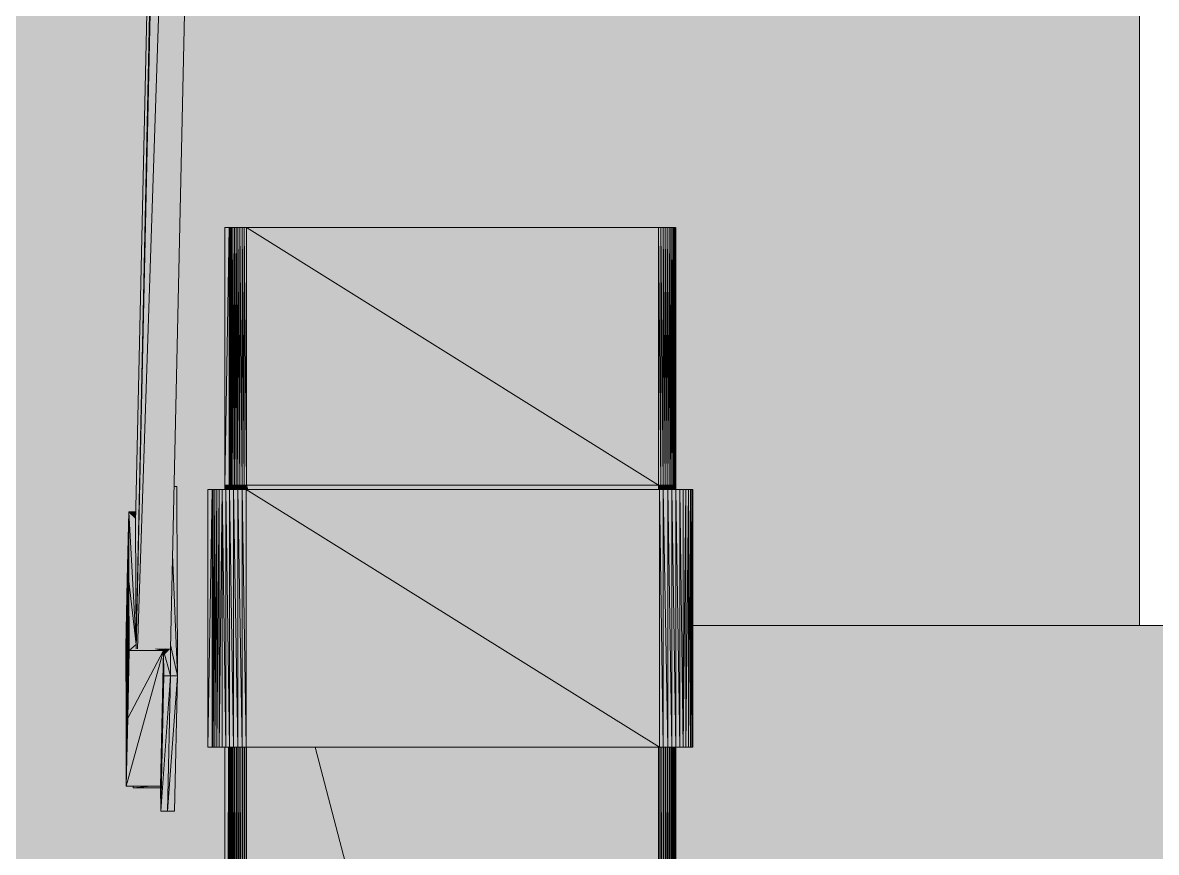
# Model space of a CAD drawing. Header units: millimetres. Extents: x 365175 to 2667127, y -330297 to -162108.
# Drawn here: x 2234683 to 2235475, y -326355 to -325776 of the extents above; entities that cross this region are included whole.
import ezdxf

# ---------------------------------------------------------------- set-up
doc = ezdxf.new("R2010")
doc.units = ezdxf.units.MM
doc.header["$MEASUREMENT"] = 0
doc.layers.add('Structure - Murs extérieurs', color=7, linetype='Continuous')

# ---------------------------------------------------------------- blocks, each defined once
blk = doc.blocks.new('Élément de coupe_1359_3', base_point=(1963539.32, -327096.82))
at = {"linetype": 'Continuous', "lineweight": 0, "true_color": 0x000000}
h = blk.add_hatch(color=18, dxfattribs=at)
h.paths.add_polyline_path([(2231963.8, -327096.82), (2234824.65, -327096.82), (2234824.65, -326637.82), (2234809.83, -326637.82), (2234805.76, -326637.56), (2234801.45, -326636.7), (2234797.28, -326635.29), (2234793.34, -326633.34), (2234789.69, -326630.9), (2234786.38, -326628), (2234783.47, -326624.69), (2234781.04, -326621.03), (2234779.09, -326617.09), (2234777.68, -326612.93), (2234776.81, -326608.61), (2234776.55, -326604.54), (2234776.55, -326576.82), (2234774.01, -326576.82), (2234774.01, -326480.82), (2234798.58, -326480.82), (2234798.58, -326576.82), (2234795.75, -326576.82), (2234795.75, -326603.91), (2234795.89, -326606.1), (2234796.27, -326607.95), (2234796.87, -326609.73), (2234797.69, -326611.41), (2234798.74, -326612.98), (2234799.99, -326614.39), (2234801.4, -326615.63), (2234802.96, -326616.68), (2234804.64, -326617.51), (2234806.43, -326618.11), (2234808.28, -326618.48), (2234810.46, -326618.63), (2234824.65, -326618.63), (2234824.65, -326281.82), (2234812.64, -326281.82), (2234812.64, -326101.82), (2234824.65, -326101.82), (2234824.65, -325918.82), (2235139.59, -325918.82), (2235139.59, -326101.82), (2235151.59, -326101.82), (2235151.59, -326196.82), (2235463.65, -326196.82), (2235463.65, -323596.82), (2231963.8, -323596.82)])
h.paths.add_polyline_path([(2234755.67, -326308.87), (2234755.28, -326211.81), (2234757.37, -326117.26), (2234762.37, -326117.26), (2234781.85, -325235.83), (2234805.85, -325235.73), (2234805.85, -325340.18), (2234789.06, -326099.61), (2234790.9, -326099.61), (2234791.43, -326231.97), (2234789.34, -326326.51), (2234779.75, -326326.51), (2234779.68, -326310.1), (2234760.4, -326310.1), (2234760.4, -326308.87)], flags=0)
at = {"color": 7, "linetype": 'Continuous', "lineweight": 5}
blk.add_line((2235463.65, -326196.82), (2235463.65, -324496.82), dxfattribs=at)
blk = doc.blocks.new('Élément de coupe_1363_3', base_point=(1963539.32, -327096.82))
at = {"layer": 'Structure - Murs extérieurs', "linetype": 'Continuous', "lineweight": 0, "true_color": 0x000000}
for points in [[(2235139.59, -327096.82), (2235487.3, -327096.82), (2235487.3, -326196.82), (2235151.59, -326196.82), (2235151.59, -326281.82), (2235139.59, -326281.82)], [(2235139.59, -326281.82), (2235139.59, -326301.85), (2235150.92, -326281.82)]]:
    blk.add_hatch(color=18, dxfattribs=at).paths.add_polyline_path(points)
at = {"layer": 'Structure - Murs extérieurs', "color": 7, "linetype": 'Continuous', "lineweight": 5}
for p, q in [((2235487.3, -326196.82), (2235151.59, -326196.82)), ((2235487.3, -327096.82), (2235487.3, -326196.82)), ((2235139.59, -327096.82), (2235487.3, -327096.82))]:
    blk.add_line(p, q, dxfattribs=at)
blk = doc.blocks.new('Élément de coupe_1366_3', base_point=(1963539.32, -327096.82))
at = {"linetype": 'Continuous', "lineweight": 0, "true_color": 0x000000}
for points in [[(2234824.65, -325918.82), (2234824.65, -326098.82), (2234827.6, -325918.82)], [(2234824.65, -325918.82), (2234824.65, -326098.82), (2234827.6, -325918.82)], [(2234824.65, -326098.82), (2234827.6, -326098.82), (2234827.6, -325918.82)], [(2234824.65, -326098.82), (2234827.6, -326098.82), (2234827.6, -325918.82)], [(2234827.72, -325918.82), (2234827.6, -325918.82), (2234827.6, -326098.82)], [(2234827.72, -325918.82), (2234827.6, -325918.82), (2234827.6, -326098.82)], [(2234827.6, -326098.82), (2234827.72, -326098.82), (2234827.72, -325918.82)], [(2234827.6, -326098.82), (2234827.72, -326098.82), (2234827.72, -325918.82)], [(2234827.72, -326098.82), (2234828.04, -325918.82), (2234827.72, -325918.82)], [(2234827.72, -326098.82), (2234828.04, -325918.82), (2234827.72, -325918.82)], [(2234827.72, -326098.82), (2234828.04, -326098.82), (2234828.04, -325918.82)], [(2234827.72, -326098.82), (2234828.04, -326098.82), (2234828.04, -325918.82)], [(2234828.56, -325918.82), (2234828.04, -325918.82), (2234828.04, -326098.82)], [(2234828.56, -325918.82), (2234828.04, -325918.82), (2234828.04, -326098.82)], [(2234828.04, -326098.82), (2234828.56, -326098.82), (2234828.56, -325918.82)], [(2234828.04, -326098.82), (2234828.56, -326098.82), (2234828.56, -325918.82)], [(2234828.56, -326098.82), (2234829.27, -326098.82), (2234829.27, -325918.82)], [(2234828.56, -326098.82), (2234829.27, -326098.82), (2234829.27, -325918.82)], [(2234828.56, -325918.82), (2234828.56, -326098.82), (2234829.27, -325918.82)], [(2234828.56, -325918.82), (2234828.56, -326098.82), (2234829.27, -325918.82)], [(2234829.27, -325918.82), (2234829.27, -326098.82), (2234830.15, -325918.82)], [(2234829.27, -325918.82), (2234829.27, -326098.82), (2234830.15, -325918.82)], [(2234829.27, -326098.82), (2234830.15, -326098.82), (2234830.15, -325918.82)], [(2234829.27, -326098.82), (2234830.15, -326098.82), (2234830.15, -325918.82)], [(2234831.2, -325918.82), (2234830.15, -325918.82), (2234830.15, -326098.82)], [(2234830.15, -326098.82), (2234831.2, -326098.82), (2234831.2, -325918.82)], [(2234832.38, -325918.82), (2234831.2, -325918.82), (2234832.38, -326098.82)], [(2234831.2, -326098.82), (2234832.38, -326098.82), (2234831.2, -325918.82)], [(2234833.7, -326098.82), (2234833.7, -325918.82), (2234832.38, -325918.82)], [(2234832.38, -326098.82), (2234833.7, -326098.82), (2234832.38, -325918.82)], [(2234835.11, -326098.82), (2234835.11, -325918.82), (2234833.7, -325918.82)], [(2234833.7, -326098.82), (2234835.11, -326098.82), (2234833.7, -325918.82)], [(2234836.6, -326098.82), (2234836.6, -325918.82), (2234835.11, -325918.82)], [(2234835.11, -326098.82), (2234836.6, -326098.82), (2234835.11, -325918.82)], [(2234838.15, -325918.82), (2234836.6, -325918.82), (2234838.15, -326098.82)], [(2234836.6, -325918.82), (2234836.6, -326098.82), (2234838.15, -326098.82)], [(2234838.15, -325918.82), (2234839.71, -326098.82), (2234839.71, -325918.82)], [(2234838.15, -326098.82), (2234839.71, -326098.82), (2234838.15, -325918.82)], [(2235127.7, -326098.82), (2235127.7, -325918.82), (2234839.71, -325918.82)], [(2234839.71, -326098.82), (2235127.7, -326098.82), (2234839.71, -325918.82)], [(2235129.27, -326098.82), (2235129.27, -325918.82), (2235127.7, -325918.82)], [(2235127.7, -326098.82), (2235129.27, -326098.82), (2235127.7, -325918.82)], [(2235129.27, -326098.82), (2235130.81, -326098.82), (2235129.27, -325918.82)], [(2235130.81, -326098.82), (2235130.81, -325918.82), (2235129.27, -325918.82)], [(2235132.29, -326098.82), (2235132.29, -325918.82), (2235130.81, -325918.82)], [(2235130.81, -325918.82), (2235130.81, -326098.82), (2235132.29, -326098.82)], [(2235132.29, -326098.82), (2235133.69, -326098.82), (2235132.29, -325918.82)], [(2235133.69, -326098.82), (2235133.69, -325918.82), (2235132.29, -325918.82)], [(2235133.69, -326098.82), (2235134.99, -326098.82), (2235133.69, -325918.82)], [(2235134.99, -326098.82), (2235134.99, -325918.82), (2235133.69, -325918.82)], [(2235134.99, -325918.82), (2235136.15, -326098.82), (2235136.15, -325918.82)], [(2235134.99, -326098.82), (2235136.15, -326098.82), (2235134.99, -325918.82)], [(2235137.17, -325918.82), (2235136.15, -325918.82), (2235136.15, -326098.82)], [(2235136.15, -326098.82), (2235137.17, -326098.82), (2235137.17, -325918.82)], [(2235138.04, -325918.82), (2235137.17, -325918.82), (2235137.17, -326098.82)], [(2235137.17, -326098.82), (2235138.04, -326098.82), (2235138.04, -325918.82)], [(2235138.04, -326098.82), (2235138.72, -326098.82), (2235138.72, -325918.82)], [(2235138.04, -325918.82), (2235138.04, -326098.82), (2235138.72, -325918.82)], [(2235138.72, -326098.82), (2235139.21, -326098.82), (2235139.21, -325918.82)], [(2235139.21, -325918.82), (2235138.72, -325918.82), (2235138.72, -326098.82)], [(2235139.51, -325918.82), (2235139.21, -325918.82), (2235139.21, -326098.82)], [(2235139.21, -326098.82), (2235139.51, -326098.82), (2235139.51, -325918.82)], [(2235139.59, -325918.82), (2235139.51, -325918.82), (2235139.51, -326098.82)], [(2235139.51, -326098.82), (2235139.59, -326098.82), (2235139.59, -325918.82)], [(2234827.6, -326098.82), (2234824.65, -326098.82), (2234824.65, -326101.82), (2234827.59, -326101.82)], [(2234827.6, -326098.82), (2234824.65, -326098.82), (2234824.65, -326101.82), (2234827.59, -326101.82)], [(2234827.6, -326098.82), (2234827.6, -326101.82), (2234827.72, -326101.82), (2234827.72, -326098.82)], [(2234827.6, -326098.82), (2234827.6, -326101.82), (2234827.72, -326101.82), (2234827.72, -326098.82)], [(2234827.72, -326101.82), (2234827.79, -326101.82), (2234828.04, -326101.82), (2234828.04, -326098.82), (2234827.72, -326098.82)], [(2234827.72, -326101.82), (2234827.79, -326101.82), (2234828.04, -326101.82), (2234828.04, -326098.82), (2234827.72, -326098.82)], [(2234828.04, -326098.82), (2234828.04, -326101.82), (2234828.56, -326101.82), (2234828.56, -326098.82)], [(2234828.04, -326098.82), (2234828.04, -326101.82), (2234828.56, -326101.82), (2234828.56, -326098.82)], [(2234829.27, -326098.82), (2234828.56, -326098.82), (2234828.56, -326101.82), (2234829.26, -326101.82)], [(2234829.27, -326098.82), (2234828.56, -326098.82), (2234828.56, -326101.82), (2234829.26, -326101.82)], [(2234829.27, -326098.82), (2234829.27, -326101.82), (2234830.15, -326101.82), (2234830.15, -326098.82)], [(2234829.27, -326098.82), (2234829.27, -326101.82), (2234830.15, -326101.82), (2234830.15, -326098.82)], [(2234830.15, -326098.82), (2234830.15, -326101.82), (2234830.62, -326101.82), (2234831.19, -326101.82), (2234831.2, -326098.82)], [(2234831.2, -326098.82), (2234831.2, -326101.82), (2234832.38, -326101.82), (2234832.38, -326098.82)], [(2234832.38, -326098.82), (2234832.39, -326101.82), (2234833.6, -326101.82), (2234833.7, -326101.82), (2234833.7, -326098.82)], [(2234833.7, -326098.82), (2234833.7, -326101.82), (2234835.11, -326101.82), (2234835.11, -326098.82)], [(2234835.11, -326098.82), (2234835.11, -326101.82), (2234836.6, -326101.82), (2234836.6, -326098.82)], [(2234836.6, -326098.82), (2234836.61, -326101.82), (2234836.69, -326101.82), (2234838.15, -326101.82), (2234838.15, -326098.82)], [(2234838.15, -326098.82), (2234838.16, -326101.82), (2234839.43, -326101.82), (2234839.71, -326101.82), (2234839.71, -326098.82)], [(2235127.7, -326098.82), (2234839.71, -326098.82), (2234840.5, -326101.82), (2235127.7, -326101.82)], [(2234839.71, -326098.82), (2234839.71, -326101.82), (2234840.5, -326101.82)], [(2235127.7, -326098.82), (2235127.71, -326101.82), (2235128.21, -326101.82), (2235129.27, -326101.82), (2235129.27, -326098.82)], [(2235129.27, -326098.82), (2235129.28, -326101.82), (2235130.81, -326101.82), (2235130.81, -326098.82)], [(2235130.81, -326098.82), (2235130.81, -326101.82), (2235130.95, -326101.82), (2235132.29, -326101.82), (2235132.29, -326098.82)], [(2235133.69, -326098.82), (2235132.29, -326098.82), (2235132.29, -326101.82), (2235133.69, -326101.82)], [(2235133.69, -326098.82), (2235133.69, -326101.82), (2235134.02, -326101.82), (2235134.99, -326101.82), (2235134.99, -326098.82)], [(2235134.99, -326098.82), (2235134.99, -326101.82), (2235136.15, -326101.82), (2235136.15, -326098.82)], [(2235136.15, -326098.82), (2235136.15, -326101.82), (2235136.99, -326101.82), (2235137.17, -326101.82), (2235137.17, -326098.82)], [(2235138.04, -326098.82), (2235137.17, -326098.82), (2235137.17, -326101.82), (2235138.03, -326101.82)], [(2235138.72, -326098.82), (2235138.04, -326098.82), (2235138.04, -326101.82), (2235138.72, -326101.82)], [(2235139.21, -326098.82), (2235138.72, -326098.82), (2235138.72, -326101.82), (2235139.21, -326101.82)], [(2235139.51, -326098.82), (2235139.21, -326098.82), (2235139.21, -326101.82), (2235139.51, -326101.82)], [(2235139.51, -326098.82), (2235139.51, -326101.82), (2235139.59, -326101.82), (2235139.59, -326098.82)], [(2234824.65, -326618.63), (2234826.2, -326618.63), (2234827.11, -326281.82), (2234824.65, -326281.82)], [(2234824.65, -326618.63), (2234826.2, -326618.63), (2234827.11, -326281.82), (2234824.65, -326281.82)], [(2234824.65, -327196.22), (2234827.6, -327196.22), (2234827.6, -326281.82), (2234827.11, -326281.82), (2234826.2, -326618.63), (2234826.95, -326618.63), (2234826.97, -326618.98), (2234826.99, -326619.97), (2234827.01, -326621.52), (2234827.03, -326623.53), (2234827.04, -326625.86), (2234827.04, -326628.35), (2234827.03, -326630.83), (2234827.03, -326633.13), (2234827.01, -326635.1), (2234826.99, -326636.6), (2234826.97, -326637.53), (2234826.95, -326637.82), (2234826.15, -326637.82)], [(2234824.65, -327196.22), (2234827.6, -327196.22), (2234827.6, -326281.82), (2234827.11, -326281.82), (2234826.2, -326618.63), (2234826.95, -326618.63), (2234826.97, -326618.98), (2234826.99, -326619.97), (2234827.01, -326621.52), (2234827.03, -326623.53), (2234827.04, -326625.86), (2234827.04, -326628.35), (2234827.03, -326630.83), (2234827.03, -326633.13), (2234827.01, -326635.1), (2234826.99, -326636.6), (2234826.97, -326637.53), (2234826.95, -326637.82), (2234826.15, -326637.82)], [(2234827.6, -327196.82), (2234827.7, -326281.82), (2234827.6, -326281.82)], [(2234827.6, -327196.82), (2234827.7, -326281.82), (2234827.6, -326281.82)], [(2234827.7, -326281.82), (2234827.6, -327196.22), (2234827.72, -327196.22), (2234827.72, -326281.82)], [(2234827.7, -326281.82), (2234827.6, -327196.22), (2234827.72, -327196.22), (2234827.72, -326281.82)], [(2234827.72, -327196.82), (2234827.99, -326281.82), (2234827.79, -326281.82), (2234827.72, -326281.82)], [(2234827.72, -327196.82), (2234827.99, -326281.82), (2234827.79, -326281.82), (2234827.72, -326281.82)], [(2234827.72, -327196.22), (2234828.04, -327196.22), (2234828.04, -326281.82), (2234827.99, -326281.82)], [(2234827.72, -327196.22), (2234828.04, -327196.22), (2234828.04, -326281.82), (2234827.99, -326281.82)], [(2234828.47, -326281.82), (2234828.04, -326281.82), (2234828.04, -327196.82)], [(2234828.47, -326281.82), (2234828.04, -326281.82), (2234828.04, -327196.82)], [(2234828.47, -326281.82), (2234828.04, -327196.22), (2234828.56, -327196.22), (2234828.56, -326281.82)], [(2234828.47, -326281.82), (2234828.04, -327196.22), (2234828.56, -327196.22), (2234828.56, -326281.82)], [(2234829.15, -326281.82), (2234828.56, -327196.22), (2234829.27, -327196.22), (2234829.27, -326281.82)], [(2234829.15, -326281.82), (2234828.56, -327196.22), (2234829.27, -327196.22), (2234829.27, -326281.82)], [(2234828.56, -327196.82), (2234829.15, -326281.82), (2234828.56, -326281.82)], [(2234828.56, -327196.82), (2234829.15, -326281.82), (2234828.56, -326281.82)], [(2234829.27, -327196.82), (2234830.01, -326281.82), (2234829.27, -326281.82)], [(2234829.27, -327196.82), (2234830.01, -326281.82), (2234829.27, -326281.82)], [(2234830.01, -326281.82), (2234829.27, -327196.22), (2234830.15, -327196.22), (2234830.15, -326281.82)], [(2234830.01, -326281.82), (2234829.27, -327196.22), (2234830.15, -327196.22), (2234830.15, -326281.82)], [(2234830.15, -327196.22), (2234831.2, -327196.22), (2234831.2, -326281.82), (2234831.02, -326281.82)], [(2234830.15, -326281.82), (2234830.15, -327196.82), (2234831.02, -326281.82), (2234830.62, -326281.82)], [(2234830.15, -326281.82), (2234830.15, -326302.08), (2234831.01, -326300.91), (2234831.02, -326281.82)], [(2234831.02, -326281.82), (2234831.01, -326300.91), (2234831.2, -326300.64), (2234831.2, -326281.82)], [(2234831.2, -326281.82), (2234831.2, -327196.22), (2234832.38, -327196.22), (2234831.4, -326281.82)], [(2234831.2, -326281.82), (2234831.2, -326300.64), (2234831.42, -326300.41), (2234831.4, -326281.82)], [(2234832.38, -326281.82), (2234831.4, -326281.82), (2234832.38, -327196.82)], [(2234832.38, -326281.82), (2234831.4, -326281.82), (2234831.42, -326300.41), (2234832.38, -326299.39)], [(2234832.6, -326281.82), (2234832.38, -326281.82), (2234832.38, -327196.22), (2234833.7, -327196.22)], [(2234832.6, -326281.82), (2234832.38, -326281.82), (2234832.38, -326299.39), (2234832.62, -326299.2)], [(2234833.6, -326281.82), (2234832.6, -326281.82), (2234833.7, -327196.82), (2234833.7, -326281.82)], [(2234832.6, -326281.82), (2234832.62, -326299.2), (2234833.7, -326298.33), (2234833.7, -326281.82)], [(2234833.93, -326281.82), (2234833.7, -326281.82), (2234833.7, -327196.22), (2234835.11, -327196.22)], [(2234833.93, -326281.82), (2234833.7, -326281.82), (2234833.7, -326298.33), (2234833.96, -326298.17)], [(2234835.11, -326281.82), (2234833.93, -326281.82), (2234835.11, -327196.82)], [(2234835.11, -326281.82), (2234833.93, -326281.82), (2234833.96, -326298.17), (2234835.11, -326297.48)], [(2234835.11, -326281.82), (2234835.11, -327196.22), (2234836.6, -327196.22), (2234835.36, -326281.82)], [(2234835.11, -326297.48), (2234835.38, -326297.37), (2234835.36, -326281.82), (2234835.11, -326281.82)], [(2234836.6, -326281.82), (2234835.36, -326281.82), (2234836.6, -327196.82)], [(2234835.36, -326281.82), (2234835.38, -326297.37), (2234836.6, -326296.87), (2234836.6, -326281.82)], [(2234836.6, -326281.82), (2234836.6, -327196.22), (2234838.15, -327196.22), (2234836.86, -326281.82), (2234836.69, -326281.82)], [(2234836.6, -326281.82), (2234836.6, -326296.87), (2234836.88, -326296.81), (2234836.86, -326281.82)], [(2234838.15, -326281.82), (2234836.86, -326281.82), (2234838.15, -327196.82)], [(2234836.86, -326281.82), (2234836.88, -326296.81), (2234838.15, -326296.51), (2234838.15, -326281.82)], [(2234838.15, -326281.82), (2234838.15, -327196.22), (2234839.71, -327196.22), (2234838.41, -326281.82)], [(2234838.15, -326281.82), (2234838.15, -326296.51), (2234838.43, -326296.49), (2234838.41, -326281.82)], [(2234838.41, -326281.82), (2234839.71, -327196.82), (2234839.71, -326281.82), (2234839.43, -326281.82)], [(2234838.41, -326281.82), (2234838.43, -326296.49), (2234839.71, -326296.38), (2234839.71, -326281.82)], [(2234887.71, -326281.82), (2234839.71, -326281.82), (2234839.71, -327196.82), (2235127.7, -327196.82)], [(2234887.71, -326281.82), (2234839.71, -326281.82), (2234839.71, -326296.38), (2234891.53, -326296.38)], [(2235127.7, -326281.82), (2234887.71, -326281.82), (2235127.7, -327196.82)], [(2235127.7, -326281.82), (2234887.71, -326281.82), (2234891.53, -326296.38), (2235119.86, -326296.38), (2235122.72, -326296.16), (2235126.23, -326295.42), (2235127.7, -326294.92)], [(2235127.7, -326281.82), (2235127.7, -327196.22), (2235129.27, -327196.22), (2235127.96, -326281.82)], [(2235127.7, -326294.92), (2235127.98, -326294.85), (2235127.96, -326281.82), (2235127.7, -326281.82)], [(2235128.21, -326281.82), (2235127.96, -326281.82), (2235129.27, -327196.82), (2235129.27, -326281.82)], [(2235127.96, -326281.82), (2235127.98, -326294.85), (2235129.27, -326294.5), (2235129.27, -326281.82)], [(2235129.53, -326281.82), (2235129.27, -326281.82), (2235129.27, -327196.22), (2235130.8, -327196.22)], [(2235129.27, -326294.5), (2235129.55, -326294.46), (2235129.53, -326281.82), (2235129.27, -326281.82)], [(2235130.81, -326281.82), (2235129.53, -326281.82), (2235130.81, -327196.82)], [(2235129.53, -326281.82), (2235129.55, -326294.46), (2235129.76, -326294.43), (2235130.81, -326294.15), (2235130.81, -326281.82)], [(2235130.81, -326281.82), (2235130.81, -327196.22), (2235132.29, -327196.22), (2235131.05, -326281.82), (2235130.95, -326281.82)], [(2235130.81, -326281.82), (2235130.81, -326294.15), (2235131.07, -326294.11), (2235131.05, -326281.82)], [(2235132.29, -326281.82), (2235131.05, -326281.82), (2235132.29, -327196.82)], [(2235132.29, -326281.82), (2235131.05, -326281.82), (2235131.07, -326294.11), (2235132.29, -326293.94)], [(2235132.52, -326281.82), (2235132.29, -326281.82), (2235132.29, -327196.22), (2235133.69, -327196.22)], [(2235132.52, -326281.82), (2235132.29, -326281.82), (2235132.29, -326293.94), (2235132.54, -326293.95)], [(2235133.69, -326281.82), (2235132.52, -326281.82), (2235133.69, -327196.82)], [(2235133.69, -326281.82), (2235132.52, -326281.82), (2235132.54, -326293.95), (2235132.84, -326293.95), (2235133.69, -326293.82)], [(2235133.9, -326281.82), (2235133.69, -326281.82), (2235133.69, -327196.22), (2235134.99, -327196.22)], [(2235133.69, -326293.82), (2235133.92, -326293.82), (2235133.9, -326281.82), (2235133.69, -326281.82)], [(2235134.02, -326281.82), (2235133.9, -326281.82), (2235134.99, -327196.82), (2235134.99, -326281.82)], [(2235133.9, -326281.82), (2235133.92, -326293.82), (2235134.99, -326293.82), (2235134.99, -326281.82)], [(2235135.18, -326281.82), (2235134.99, -326281.82), (2235134.99, -327196.22), (2235136.15, -327196.22)], [(2235135.18, -326281.82), (2235134.99, -326281.82), (2235134.99, -326293.82), (2235135.19, -326293.86)], [(2235136.15, -326281.82), (2235135.18, -326281.82), (2235136.15, -327196.82)], [(2235136.15, -326281.82), (2235135.18, -326281.82), (2235135.19, -326293.86), (2235135.46, -326293.91), (2235136.15, -326293.91)], [(2235136.15, -326281.82), (2235136.15, -327196.82), (2235137, -326281.82), (2235136.99, -326281.82)], [(2235136.15, -327196.22), (2235137.17, -327196.22), (2235137.17, -326281.82), (2235137, -326281.82)], [(2235136.15, -326281.82), (2235136.15, -326293.91), (2235136.99, -326294.08), (2235137, -326281.82)], [(2235137, -326281.82), (2235136.99, -326294.08), (2235137.17, -326294.12), (2235137.17, -326281.82)], [(2235137.89, -326281.82), (2235137.17, -326281.82), (2235137.17, -327196.82)], [(2235137.89, -326281.82), (2235137.17, -327196.22), (2235138.04, -327196.22), (2235138.04, -326281.82)], [(2235137.89, -326281.82), (2235137.17, -326281.82), (2235137.17, -326294.12), (2235137.58, -326294.31), (2235137.88, -326294.38)], [(2235137.89, -326281.82), (2235137.88, -326294.38), (2235138.04, -326294.42), (2235138.04, -326281.82)], [(2235138.04, -326281.82), (2235138.04, -327196.82), (2235138.61, -326281.82)], [(2235138.61, -326281.82), (2235138.04, -327196.22), (2235138.72, -327196.22), (2235138.72, -326281.82)], [(2235138.61, -326281.82), (2235138.04, -326281.82), (2235138.04, -326294.42), (2235138.6, -326294.77)], [(2235138.61, -326281.82), (2235138.6, -326294.77), (2235138.72, -326294.85), (2235138.72, -326281.82)], [(2235138.72, -327196.22), (2235139.21, -327196.22), (2235139.21, -326281.82), (2235139.13, -326281.82)], [(2235138.72, -326281.82), (2235138.72, -327196.82), (2235139.13, -326281.82)], [(2235138.72, -326281.82), (2235138.72, -326294.85), (2235139.07, -326295.29), (2235139.12, -326295.33), (2235139.13, -326281.82)], [(2235139.13, -326281.82), (2235139.12, -326295.33), (2235139.21, -326295.41), (2235139.21, -326281.82)], [(2235139.21, -327196.22), (2235139.51, -327196.22), (2235139.51, -326281.82), (2235139.46, -326281.82)], [(2235139.21, -326281.82), (2235139.21, -327196.82), (2235139.46, -326281.82)], [(2235139.21, -326281.82), (2235139.21, -326295.41), (2235139.45, -326295.94), (2235139.46, -326281.82)], [(2235139.45, -326295.94), (2235139.51, -326296.05), (2235139.51, -326281.82), (2235139.46, -326281.82)], [(2235139.51, -326281.82), (2235139.51, -327196.82), (2235139.57, -326281.82)], [(2235139.51, -327196.22), (2235139.59, -327196.22), (2235139.59, -326281.82), (2235139.57, -326281.82)], [(2235139.51, -326281.82), (2235139.51, -326296.05), (2235139.57, -326296.75), (2235139.57, -326281.82)], [(2235139.57, -326281.82), (2235139.57, -326296.75), (2235139.59, -326296.9), (2235139.59, -326281.82)]]:
    blk.add_hatch(color=18, dxfattribs=at).paths.add_polyline_path(points)
at = {"color": 7, "linetype": 'Continuous', "lineweight": 20}
for p, q in [((2234824.65, -326098.82), (2234824.65, -325918.82)), ((2234827.6, -325918.82), (2234824.65, -325918.82)), ((2234827.6, -325918.82), (2234824.65, -326098.82)), ((2234827.72, -325918.82), (2234827.6, -325918.82)), ((2234827.6, -326098.82), (2234827.6, -325918.82)), ((2234827.72, -325918.82), (2234827.6, -326098.82)), ((2234828.04, -325918.82), (2234827.72, -326098.82)), ((2234828.04, -325918.82), (2234827.72, -325918.82)), ((2234827.72, -326098.82), (2234827.72, -325918.82)), ((2234828.56, -325918.82), (2234828.04, -325918.82)), ((2234828.56, -325918.82), (2234828.04, -326098.82)), ((2234828.04, -326098.82), (2234828.04, -325918.82)), ((2234828.56, -326098.82), (2234828.56, -325918.82)), ((2234829.27, -325918.82), (2234828.56, -325918.82)), ((2234829.27, -325918.82), (2234828.56, -326098.82)), ((2234829.27, -326098.82), (2234829.27, -325918.82)), ((2234830.15, -325918.82), (2234829.27, -325918.82)), ((2234830.15, -325918.82), (2234829.27, -326098.82)), ((2234831.2, -325918.82), (2234830.15, -325918.82)), ((2234830.15, -326098.82), (2234830.15, -325918.82)), ((2234831.2, -325918.82), (2234830.15, -326098.82)), ((2234831.2, -326098.82), (2234831.2, -325918.82)), ((2234832.38, -325918.82), (2234831.2, -325918.82)), ((2234832.38, -326098.82), (2234831.2, -325918.82)), ((2234833.7, -326098.82), (2234832.38, -325918.82)), ((2234832.38, -326098.82), (2234832.38, -325918.82)), ((2234833.7, -325918.82), (2234832.38, -325918.82)), ((2234833.7, -326098.82), (2234833.7, -325918.82)), ((2234835.11, -326098.82), (2234833.7, -325918.82)), ((2234835.11, -325918.82), (2234833.7, -325918.82)), ((2234835.11, -326098.82), (2234835.11, -325918.82)), ((2234836.6, -326098.82), (2234835.11, -325918.82)), ((2234836.6, -325918.82), (2234835.11, -325918.82)), ((2234836.6, -326098.82), (2234836.6, -325918.82)), ((2234838.15, -325918.82), (2234836.6, -325918.82)), ((2234838.15, -326098.82), (2234836.6, -325918.82)), ((2234838.15, -326098.82), (2234838.15, -325918.82)), ((2234839.71, -326098.82), (2234838.15, -325918.82)), ((2234839.71, -325918.82), (2234838.15, -325918.82)), ((2235127.7, -326098.82), (2234839.71, -325918.82)), ((2234839.71, -326098.82), (2234839.71, -325918.82)), ((2235127.7, -325918.82), (2234839.71, -325918.82)), ((2235127.7, -326098.82), (2235127.7, -325918.82)), ((2235129.27, -326098.82), (2235127.7, -325918.82)), ((2235129.27, -325918.82), (2235127.7, -325918.82)), ((2235129.27, -326098.82), (2235129.27, -325918.82)), ((2235130.81, -326098.82), (2235129.27, -325918.82)), ((2235130.81, -325918.82), (2235129.27, -325918.82)), ((2235130.81, -326098.82), (2235130.81, -325918.82)), ((2235132.29, -326098.82), (2235130.81, -325918.82)), ((2235132.29, -325918.82), (2235130.81, -325918.82)), ((2235133.69, -326098.82), (2235132.29, -325918.82)), ((2235132.29, -326098.82), (2235132.29, -325918.82)), ((2235133.69, -325918.82), (2235132.29, -325918.82)), ((2235133.69, -326098.82), (2235133.69, -325918.82)), ((2235134.99, -326098.82), (2235133.69, -325918.82)), ((2235134.99, -325918.82), (2235133.69, -325918.82)), ((2235134.99, -326098.82), (2235134.99, -325918.82)), ((2235136.15, -326098.82), (2235134.99, -325918.82)), ((2235136.15, -325918.82), (2235134.99, -325918.82)), ((2235136.15, -325918.82), (2235137.17, -325918.82)), ((2235137.17, -325918.82), (2235136.15, -326098.82)), ((2235136.15, -326098.82), (2235136.15, -325918.82)), ((2235137.17, -325918.82), (2235138.04, -325918.82)), ((2235138.04, -325918.82), (2235137.17, -326098.82)), ((2235137.17, -325918.82), (2235137.17, -326098.82)), ((2235138.04, -325918.82), (2235138.04, -326098.82)), ((2235138.72, -325918.82), (2235138.04, -325918.82)), ((2235138.72, -325918.82), (2235138.04, -326098.82)), ((2235139.21, -325918.82), (2235138.72, -325918.82)), ((2235138.72, -326098.82), (2235138.72, -325918.82)), ((2235139.21, -325918.82), (2235138.72, -326098.82)), ((2235139.51, -325918.82), (2235139.21, -325918.82)), ((2235139.51, -325918.82), (2235139.21, -326098.82)), ((2235139.21, -326098.82), (2235139.21, -325918.82)), ((2235139.51, -326098.82), (2235139.51, -325918.82)), ((2235139.59, -325918.82), (2235139.51, -326098.82)), ((2235139.59, -326098.82), (2235139.59, -325918.82)), ((2234824.65, -326098.82), (2234827.6, -326098.82)), ((2234824.65, -326101.82), (2234824.65, -326098.82)), ((2234827.6, -326101.82), (2234827.6, -326098.82)), ((2234827.6, -326098.82), (2234827.72, -326098.82)), ((2234827.72, -326101.82), (2234827.72, -326098.82)), ((2234827.72, -326098.82), (2234828.04, -326098.82)), ((2234828.04, -326101.82), (2234828.04, -326098.82)), ((2234828.04, -326098.82), (2234828.56, -326098.82)), ((2234828.56, -326101.82), (2234828.56, -326098.82)), ((2234828.56, -326098.82), (2234829.27, -326098.82)), ((2234829.27, -326101.82), (2234829.27, -326098.82)), ((2234829.27, -326098.82), (2234830.15, -326098.82)), ((2234830.15, -326101.82), (2234830.15, -326098.82)), ((2234830.15, -326098.82), (2234831.2, -326098.82)), ((2234831.2, -326101.82), (2234831.2, -326098.82)), ((2234831.2, -326098.82), (2234832.38, -326098.82)), ((2234832.39, -326101.82), (2234832.38, -326098.82)), ((2234832.38, -326098.82), (2234833.7, -326098.82)), ((2234833.7, -326101.82), (2234833.7, -326098.82)), ((2234833.7, -326098.82), (2234835.11, -326098.82)), ((2234835.11, -326101.82), (2234835.11, -326098.82)), ((2234835.11, -326098.82), (2234836.6, -326098.82)), ((2234836.61, -326101.82), (2234836.6, -326098.82)), ((2234836.6, -326098.82), (2234838.15, -326098.82)), ((2234838.16, -326101.82), (2234838.15, -326098.82)), ((2234838.15, -326098.82), (2234839.71, -326098.82)), ((2234840.5, -326101.82), (2234839.71, -326098.82)), ((2234839.71, -326098.82), (2235127.7, -326098.82)), ((2234839.71, -326101.82), (2234839.71, -326098.82)), ((2235127.7, -326098.82), (2235129.27, -326098.82)), ((2235127.7, -326101.82), (2235127.7, -326098.82)), ((2235129.27, -326101.82), (2235129.27, -326098.82)), ((2235129.27, -326098.82), (2235130.81, -326098.82)), ((2235130.81, -326101.82), (2235130.81, -326098.82)), ((2235130.81, -326098.82), (2235132.29, -326098.82)), ((2235132.29, -326101.82), (2235132.29, -326098.82)), ((2235132.29, -326098.82), (2235133.69, -326098.82)), ((2235133.69, -326101.82), (2235133.69, -326098.82)), ((2235133.69, -326098.82), (2235134.99, -326098.82)), ((2235134.99, -326098.82), (2235136.15, -326098.82)), ((2235134.99, -326101.82), (2235134.99, -326098.82)), ((2235136.15, -326101.82), (2235136.15, -326098.82)), ((2235136.15, -326098.82), (2235137.17, -326098.82)), ((2235137.17, -326098.82), (2235137.17, -326101.82)), ((2235137.17, -326098.82), (2235138.04, -326098.82)), ((2235138.04, -326098.82), (2235138.03, -326101.82)), ((2235138.04, -326098.82), (2235138.72, -326098.82)), ((2235138.72, -326098.82), (2235138.72, -326101.82)), ((2235138.72, -326098.82), (2235139.21, -326098.82)), ((2235139.21, -326098.82), (2235139.21, -326101.82)), ((2235139.21, -326098.82), (2235139.51, -326098.82)), ((2235139.51, -326098.82), (2235139.51, -326101.82)), ((2235139.59, -326098.82), (2235139.59, -326101.82)), ((2234824.65, -326618.63), (2234824.65, -326281.82)), ((2234827.11, -326281.82), (2234826.2, -326618.63)), ((2234827.6, -327196.82), (2234827.6, -326281.82)), ((2234827.7, -326281.82), (2234827.6, -327196.82)), ((2234827.99, -326281.82), (2234827.72, -327196.22)), ((2234827.72, -327196.22), (2234827.72, -326281.82)), ((2234828.47, -326281.82), (2234828.04, -327196.22)), ((2234828.04, -327196.22), (2234828.04, -326281.82)), ((2234828.56, -327196.22), (2234828.56, -326281.82)), ((2234829.15, -326281.82), (2234828.56, -327196.22)), ((2234829.27, -327196.22), (2234829.27, -326281.82)), ((2234830.01, -326281.82), (2234829.27, -327196.22)), ((2234830.15, -327196.22), (2234830.15, -326281.82)), ((2234831.02, -326281.82), (2234830.15, -327196.22)), ((2234831.2, -327196.22), (2234831.2, -326281.82)), ((2234832.38, -327196.22), (2234831.4, -326281.82)), ((2234832.38, -327196.22), (2234832.38, -326281.82)), ((2234833.7, -327196.22), (2234832.6, -326281.82)), ((2234833.7, -327196.22), (2234833.7, -326281.82)), ((2234835.11, -327196.22), (2234833.93, -326281.82)), ((2234835.11, -327196.22), (2234835.11, -326281.82)), ((2234836.6, -327196.22), (2234835.36, -326281.82)), ((2234836.6, -327196.22), (2234836.6, -326281.82)), ((2234838.15, -327196.82), (2234836.86, -326281.82)), ((2234838.15, -327196.82), (2234838.15, -326281.82)), ((2234839.71, -327196.82), (2234838.41, -326281.82)), ((2234839.71, -327196.82), (2234839.71, -326281.82)), ((2235127.7, -327196.82), (2234887.71, -326281.82)), ((2235127.7, -327196.82), (2235127.7, -326281.82)), ((2235129.27, -327196.82), (2235127.96, -326281.82)), ((2235129.27, -327196.82), (2235129.27, -326281.82)), ((2235130.8, -327196.22), (2235129.53, -326281.82)), ((2235130.81, -327196.22), (2235130.81, -326281.82)), ((2235132.29, -327196.22), (2235131.05, -326281.82)), ((2235132.29, -327196.22), (2235132.29, -326281.82)), ((2235133.69, -327196.22), (2235132.52, -326281.82)), ((2235133.69, -327196.22), (2235133.69, -326281.82)), ((2235134.99, -327196.22), (2235133.9, -326281.82)), ((2235134.99, -327196.22), (2235134.99, -326281.82)), ((2235136.15, -327196.22), (2235135.18, -326281.82)), ((2235137, -326281.82), (2235136.15, -327196.22)), ((2235136.15, -327196.22), (2235136.15, -326281.82)), ((2235137.89, -326281.82), (2235137.17, -327196.22)), ((2235137.17, -326281.82), (2235137.17, -327196.22)), ((2235138.04, -326281.82), (2235138.04, -327196.22)), ((2235138.61, -326281.82), (2235138.04, -327196.22)), ((2235138.72, -327196.22), (2235138.72, -326281.82)), ((2235139.13, -326281.82), (2235138.72, -327196.22)), ((2235139.21, -327196.22), (2235139.21, -326281.82)), ((2235139.46, -326281.82), (2235139.21, -327196.22)), ((2235139.57, -326281.82), (2235139.51, -327196.23)), ((2235139.51, -327196.23), (2235139.51, -326281.82)), ((2235139.59, -327196.23), (2235139.59, -326281.82))]:
    blk.add_line(p, q, dxfattribs=at)
blk = doc.blocks.new('Élément de coupe_1367_3', base_point=(1963539.32, -327096.82))
at = {"linetype": 'Continuous', "lineweight": 0, "true_color": 0x000000}
for points in [[(2234812.64, -326281.82), (2234815.61, -326101.82), (2234812.64, -326101.82)], [(2234812.64, -326281.82), (2234815.61, -326101.82), (2234812.64, -326101.82)], [(2234812.64, -326281.82), (2234815.61, -326281.82), (2234815.61, -326101.82)], [(2234812.64, -326281.82), (2234815.61, -326281.82), (2234815.61, -326101.82)], [(2234815.61, -326281.82), (2234815.81, -326281.82), (2234815.81, -326101.82)], [(2234815.61, -326281.82), (2234815.81, -326281.82), (2234815.81, -326101.82)], [(2234815.61, -326281.82), (2234815.81, -326101.82), (2234815.61, -326101.82)], [(2234815.61, -326281.82), (2234815.81, -326101.82), (2234815.61, -326101.82)], [(2234815.81, -326101.82), (2234815.81, -326281.82), (2234816.45, -326101.82)], [(2234815.81, -326101.82), (2234815.81, -326281.82), (2234816.45, -326101.82)], [(2234815.81, -326281.82), (2234816.45, -326281.82), (2234816.45, -326101.82)], [(2234815.81, -326281.82), (2234816.45, -326281.82), (2234816.45, -326101.82)], [(2234816.45, -326101.82), (2234816.45, -326281.82), (2234817.49, -326101.82)], [(2234816.45, -326101.82), (2234816.45, -326281.82), (2234817.49, -326101.82)], [(2234816.45, -326281.82), (2234817.49, -326281.82), (2234817.49, -326101.82)], [(2234816.45, -326281.82), (2234817.49, -326281.82), (2234817.49, -326101.82)], [(2234818.91, -326281.82), (2234818.91, -326101.82), (2234817.49, -326281.82)], [(2234818.91, -326281.82), (2234818.91, -326101.82), (2234817.49, -326281.82)], [(2234817.49, -326101.82), (2234817.49, -326281.82), (2234818.91, -326101.82)], [(2234817.49, -326101.82), (2234817.49, -326281.82), (2234818.91, -326101.82)], [(2234818.91, -326281.82), (2234820.68, -326281.82), (2234820.68, -326101.82)], [(2234818.91, -326281.82), (2234820.68, -326281.82), (2234820.68, -326101.82)], [(2234818.91, -326101.82), (2234818.91, -326281.82), (2234820.68, -326101.82)], [(2234818.91, -326101.82), (2234818.91, -326281.82), (2234820.68, -326101.82)], [(2234820.68, -326101.82), (2234820.68, -326281.82), (2234822.77, -326101.82)], [(2234820.68, -326281.82), (2234822.77, -326281.82), (2234822.77, -326101.82)], [(2234822.77, -326281.82), (2234825.15, -326281.82), (2234822.77, -326101.82)], [(2234825.15, -326281.82), (2234825.15, -326101.82), (2234822.77, -326101.82)], [(2234827.79, -326101.82), (2234825.15, -326101.82), (2234827.72, -326277.56), (2234827.79, -326281.82)], [(2234825.15, -326101.82), (2234825.15, -326281.82), (2234827.79, -326281.82), (2234827.72, -326277.56)], [(2234830.62, -326281.82), (2234830.62, -326101.82), (2234827.79, -326101.82)], [(2234827.79, -326101.82), (2234827.79, -326281.82), (2234830.62, -326281.82)], [(2234833.6, -326281.82), (2234833.6, -326101.82), (2234830.62, -326101.82)], [(2234830.62, -326281.82), (2234833.6, -326281.82), (2234830.62, -326101.82)], [(2234833.6, -326101.82), (2234836.69, -326281.82), (2234836.69, -326101.82)], [(2234833.6, -326101.82), (2234833.6, -326281.82), (2234836.69, -326281.82)], [(2234836.69, -326101.82), (2234839.43, -326281.82), (2234839.43, -326101.82)], [(2234836.69, -326281.82), (2234839.43, -326281.82), (2234836.69, -326101.82)], [(2234839.43, -326101.82), (2235128.21, -326281.82), (2235128.21, -326101.82)], [(2234839.43, -326281.82), (2235128.21, -326281.82), (2234839.43, -326101.82)], [(2235128.21, -326101.82), (2235130.95, -326281.82), (2235130.95, -326101.82)], [(2235128.21, -326281.82), (2235130.95, -326281.82), (2235128.21, -326101.82)], [(2235134.02, -326281.82), (2235134.02, -326101.82), (2235130.95, -326101.82)], [(2235130.95, -326281.82), (2235134.02, -326281.82), (2235130.95, -326101.82)], [(2235134.02, -326281.82), (2235136.99, -326281.82), (2235134.02, -326101.82)], [(2235136.99, -326281.82), (2235136.99, -326101.82), (2235134.02, -326101.82)], [(2235139.8, -326281.82), (2235139.8, -326101.82), (2235136.99, -326101.82)], [(2235136.99, -326281.82), (2235139.8, -326281.82), (2235136.99, -326101.82)], [(2235142.4, -326281.82), (2235142.4, -326101.82), (2235139.8, -326101.82)], [(2235139.8, -326101.82), (2235139.8, -326281.82), (2235142.4, -326281.82)], [(2235142.4, -326281.82), (2235144.74, -326281.82), (2235142.4, -326101.82)], [(2235144.74, -326281.82), (2235144.74, -326101.82), (2235142.4, -326101.82)], [(2235144.74, -326281.82), (2235146.79, -326101.82), (2235144.74, -326101.82)], [(2235144.74, -326281.82), (2235146.79, -326281.82), (2235146.79, -326101.82)], [(2235146.79, -326281.82), (2235148.51, -326281.82), (2235148.51, -326101.82)], [(2235146.79, -326101.82), (2235146.79, -326281.82), (2235148.51, -326101.82)], [(2235148.51, -326101.82), (2235148.51, -326281.82), (2235149.87, -326101.82)], [(2235149.87, -326281.82), (2235149.87, -326101.82), (2235148.51, -326281.82)], [(2235149.87, -326281.82), (2235150.85, -326281.82), (2235150.85, -326101.82)], [(2235149.87, -326101.82), (2235149.87, -326281.82), (2235150.85, -326101.82)], [(2235150.85, -326281.82), (2235151.44, -326281.82), (2235151.44, -326101.82)], [(2235150.85, -326101.82), (2235150.85, -326281.82), (2235151.44, -326101.82)], [(2235151.59, -326101.82), (2235151.44, -326101.82), (2235151.44, -326281.82)], [(2235151.44, -326281.82), (2235151.59, -326281.82), (2235151.59, -326101.82)]]:
    blk.add_hatch(color=18, dxfattribs=at).paths.add_polyline_path(points)
at = {"color": 7, "linetype": 'Continuous', "lineweight": 20}
for p, q in [((2234815.61, -326101.82), (2234812.64, -326281.82)), ((2234815.61, -326101.82), (2234812.64, -326101.82)), ((2234812.64, -326101.82), (2234812.64, -326281.82)), ((2234815.81, -326101.82), (2234815.61, -326281.82)), ((2234815.81, -326101.82), (2234815.61, -326101.82)), ((2234815.61, -326101.82), (2234815.61, -326281.82)), ((2234815.81, -326101.82), (2234815.81, -326281.82)), ((2234816.45, -326101.82), (2234815.81, -326281.82)), ((2234816.45, -326101.82), (2234815.81, -326101.82)), ((2234816.45, -326101.82), (2234816.45, -326281.82)), ((2234817.49, -326101.82), (2234816.45, -326281.82)), ((2234817.49, -326101.82), (2234816.45, -326101.82)), ((2234817.49, -326101.82), (2234817.49, -326281.82)), ((2234818.91, -326101.82), (2234817.49, -326101.82)), ((2234818.91, -326101.82), (2234817.49, -326281.82)), ((2234818.91, -326101.82), (2234818.91, -326281.82)), ((2234820.68, -326101.82), (2234818.91, -326281.82)), ((2234820.68, -326101.82), (2234818.91, -326101.82)), ((2234820.68, -326101.82), (2234820.68, -326281.82)), ((2234822.77, -326101.82), (2234820.68, -326281.82)), ((2234822.77, -326101.82), (2234820.68, -326101.82)), ((2234825.15, -326281.82), (2234822.77, -326101.82)), ((2234822.77, -326101.82), (2234822.77, -326281.82)), ((2234825.15, -326101.82), (2234822.77, -326101.82)), ((2234825.15, -326101.82), (2234825.15, -326281.82)), ((2234827.79, -326281.82), (2234825.15, -326101.82)), ((2234827.79, -326101.82), (2234825.15, -326101.82)), ((2234827.79, -326101.82), (2234827.79, -326281.82)), ((2234830.62, -326281.82), (2234827.79, -326101.82)), ((2234830.62, -326101.82), (2234827.79, -326101.82)), ((2234830.62, -326101.82), (2234830.62, -326281.82)), ((2234833.6, -326281.82), (2234830.62, -326101.82)), ((2234833.6, -326101.82), (2234830.62, -326101.82)), ((2234833.6, -326101.82), (2234833.6, -326281.82)), ((2234836.69, -326281.82), (2234833.6, -326101.82)), ((2234836.69, -326101.82), (2234833.6, -326101.82)), ((2234836.69, -326101.82), (2234836.69, -326281.82)), ((2234839.43, -326281.82), (2234836.69, -326101.82)), ((2234839.43, -326101.82), (2234836.69, -326101.82)), ((2234839.43, -326101.82), (2234839.43, -326281.82)), ((2235128.21, -326281.82), (2234839.43, -326101.82)), ((2235128.21, -326101.82), (2234839.43, -326101.82)), ((2235130.95, -326281.82), (2235128.21, -326101.82)), ((2235128.21, -326101.82), (2235128.21, -326281.82)), ((2235128.21, -326101.82), (2235130.95, -326101.82)), ((2235130.95, -326101.82), (2235128.21, -326101.82)), ((2235130.95, -326101.82), (2235130.95, -326281.82)), ((2235134.02, -326281.82), (2235130.95, -326101.82)), ((2235134.02, -326101.82), (2235130.95, -326101.82)), ((2235134.02, -326101.82), (2235134.02, -326281.82)), ((2235136.99, -326281.82), (2235134.02, -326101.82)), ((2235136.99, -326101.82), (2235134.02, -326101.82)), ((2235136.99, -326101.82), (2235136.99, -326281.82)), ((2235139.8, -326281.82), (2235136.99, -326101.82)), ((2235139.8, -326101.82), (2235136.99, -326101.82)), ((2235139.8, -326101.82), (2235139.8, -326281.82)), ((2235142.4, -326281.82), (2235139.8, -326101.82)), ((2235142.4, -326101.82), (2235139.8, -326101.82)), ((2235142.4, -326101.82), (2235142.4, -326281.82)), ((2235144.74, -326281.82), (2235142.4, -326101.82)), ((2235144.74, -326101.82), (2235142.4, -326101.82)), ((2235146.79, -326101.82), (2235144.74, -326281.82)), ((2235144.74, -326101.82), (2235144.74, -326281.82)), ((2235146.79, -326101.82), (2235144.74, -326101.82)), ((2235146.79, -326101.82), (2235146.79, -326281.82)), ((2235148.51, -326101.82), (2235146.79, -326281.82)), ((2235148.51, -326101.82), (2235146.79, -326101.82)), ((2235148.51, -326101.82), (2235148.51, -326281.82)), ((2235149.87, -326101.82), (2235148.51, -326101.82)), ((2235149.87, -326101.82), (2235148.51, -326281.82)), ((2235149.87, -326101.82), (2235149.87, -326281.82)), ((2235150.85, -326101.82), (2235149.87, -326281.82)), ((2235150.85, -326101.82), (2235149.87, -326101.82)), ((2235150.85, -326101.82), (2235150.85, -326281.82)), ((2235151.44, -326101.82), (2235150.85, -326281.82)), ((2235151.44, -326101.82), (2235150.85, -326101.82)), ((2235151.59, -326101.82), (2235151.44, -326101.82)), ((2235151.44, -326101.82), (2235151.44, -326281.82)), ((2235151.59, -326101.82), (2235151.44, -326281.82)), ((2235151.59, -326101.82), (2235151.59, -326281.82)), ((2234812.64, -326281.82), (2234815.61, -326281.82)), ((2234815.61, -326281.82), (2234815.81, -326281.82)), ((2234815.81, -326281.82), (2234816.45, -326281.82)), ((2234816.45, -326281.82), (2234817.49, -326281.82)), ((2234817.49, -326281.82), (2234818.91, -326281.82)), ((2234818.91, -326281.82), (2234820.68, -326281.82)), ((2234820.68, -326281.82), (2234822.77, -326281.82)), ((2234822.77, -326281.82), (2234825.15, -326281.82)), ((2234825.15, -326281.82), (2234827.79, -326281.82)), ((2234827.79, -326281.82), (2234830.62, -326281.82)), ((2234830.62, -326281.82), (2234833.6, -326281.82)), ((2234833.6, -326281.82), (2234836.69, -326281.82)), ((2234836.69, -326281.82), (2234839.43, -326281.82)), ((2234839.43, -326281.82), (2235128.21, -326281.82)), ((2235130.95, -326281.82), (2235128.21, -326281.82)), ((2235128.21, -326281.82), (2235130.95, -326281.82)), ((2235130.95, -326281.82), (2235134.02, -326281.82)), ((2235134.02, -326281.82), (2235136.99, -326281.82)), ((2235136.99, -326281.82), (2235139.8, -326281.82)), ((2235139.8, -326281.82), (2235142.4, -326281.82)), ((2235142.4, -326281.82), (2235144.74, -326281.82)), ((2235144.74, -326281.82), (2235146.79, -326281.82)), ((2235146.79, -326281.82), (2235148.51, -326281.82)), ((2235148.51, -326281.82), (2235149.87, -326281.82)), ((2235149.87, -326281.82), (2235150.85, -326281.82)), ((2235150.85, -326281.82), (2235151.44, -326281.82)), ((2235151.44, -326281.82), (2235151.59, -326281.82))]:
    blk.add_line(p, q, dxfattribs=at)
blk = doc.blocks.new('Élément de coupe_1368_3', base_point=(1963539.32, -327096.82))
at = {"linetype": 'Continuous', "lineweight": 0, "true_color": 0x000000}
for points in [[(2234788.01, -326147.14), (2234791.43, -326231.97), (2234790.9, -326099.61), (2234789.06, -326099.61)], [(2234788.01, -326147.14), (2234790.39, -326206.03), (2234791.34, -326209.23), (2234790.9, -326099.61), (2234789.06, -326099.61)], [(2234757.37, -326117.26), (2234756.33, -326164.53), (2234756.52, -326213.06)], [(2234757.37, -326117.26), (2234756.33, -326164.53), (2234756.52, -326213.06)], [(2234756.52, -326213.06), (2234757.57, -326165.79), (2234757.37, -326117.26)], [(2234756.52, -326213.06), (2234757.57, -326165.79), (2234757.37, -326117.26)], [(2234757.37, -326117.26), (2234762.55, -326209.91), (2234762.19, -326121.67)], [(2234757.37, -326117.26), (2234762.19, -326121.67), (2234762.27, -326121.65), (2234762.37, -326117.26)], [(2234757.37, -326117.26), (2234757.57, -326165.79), (2234762.55, -326209.91)], [(2234762.19, -326121.67), (2234762.27, -326121.67), (2234762.27, -326121.65)], [(2234762.19, -326121.67), (2234762.26, -326121.99), (2234762.27, -326121.67)], [(2234762.19, -326121.67), (2234762.26, -326121.99), (2234762.27, -326121.67)], [(2234762.19, -326121.67), (2234762.2, -326124.78), (2234762.26, -326121.99)], [(2234762.19, -326121.67), (2234762.2, -326124.78), (2234762.26, -326121.99)], [(2234757.57, -326165.79), (2234762.55, -326209.91), (2234758.02, -326128.83), (2234757.42, -326129.41)], [(2234762.55, -326209.91), (2234762.2, -326124.78), (2234758.02, -326128.83)], [(2234788.01, -326147.14), (2234786.62, -326210.24), (2234791.43, -326231.97)], [(2234788.01, -326147.14), (2234787.97, -326149.05), (2234788.11, -326149.51)], [(2234786.97, -326194.53), (2234790.39, -326206.03), (2234788.11, -326149.53), (2234787.95, -326149.8)], [(2234755.28, -326211.81), (2234755.48, -326260.34), (2234756.33, -326164.53)], [(2234755.28, -326211.81), (2234755.48, -326260.34), (2234756.33, -326164.53)], [(2234755.48, -326260.34), (2234756.52, -326213.06), (2234756.33, -326164.53)], [(2234755.48, -326260.34), (2234756.52, -326213.06), (2234756.33, -326164.53)], [(2234756.52, -326213.06), (2234756.72, -326261.59), (2234757.57, -326165.79)], [(2234756.52, -326213.06), (2234756.72, -326261.59), (2234757.57, -326165.79)], [(2234757.57, -326165.79), (2234756.72, -326261.59), (2234757.76, -326214.32)], [(2234757.57, -326165.79), (2234756.72, -326261.59), (2234757.76, -326214.32)], [(2234757.57, -326165.79), (2234757.76, -326214.32), (2234762.55, -326209.91)], [(2234757.57, -326165.79), (2234757.76, -326214.32), (2234762.55, -326209.91)], [(2234762.55, -326209.91), (2234757.76, -326214.32), (2234781.76, -326214.32), (2234776.08, -326213.01), (2234762.56, -326213.01)], [(2234762.55, -326209.91), (2234757.76, -326214.32), (2234781.76, -326214.32), (2234776.08, -326213.01), (2234762.56, -326213.01)], [(2234786.56, -326213.01), (2234786.63, -326231.97), (2234791.43, -326231.97), (2234786.62, -326210.24)], [(2234755.48, -326260.34), (2234755.67, -326308.87), (2234756.52, -326213.06)], [(2234755.48, -326260.34), (2234755.67, -326308.87), (2234756.52, -326213.06)], [(2234755.67, -326308.87), (2234756.72, -326261.59), (2234756.52, -326213.06)], [(2234755.67, -326308.87), (2234756.72, -326261.59), (2234756.52, -326213.06)], [(2234756.72, -326261.59), (2234755.67, -326308.87), (2234781.76, -326214.32)], [(2234756.72, -326261.59), (2234755.67, -326308.87), (2234781.76, -326214.32)], [(2234755.67, -326308.87), (2234779.67, -326308.87), (2234781.76, -326214.32)], [(2234755.67, -326308.87), (2234779.67, -326308.87), (2234781.76, -326214.32)], [(2234781.76, -326214.32), (2234757.76, -326214.32), (2234756.72, -326261.59)], [(2234781.76, -326214.32), (2234757.76, -326214.32), (2234756.72, -326261.59)], [(2234783.18, -326213.01), (2234776.08, -326213.01), (2234781.76, -326214.32)], [(2234783.18, -326213.01), (2234776.08, -326213.01), (2234781.76, -326214.32)], [(2234781.76, -326214.32), (2234779.67, -326308.87), (2234779.75, -326326.51)], [(2234781.76, -326214.32), (2234779.67, -326308.87), (2234779.75, -326326.51)], [(2234781.83, -326231.97), (2234781.76, -326214.32), (2234779.75, -326326.51)], [(2234781.83, -326231.97), (2234781.76, -326214.32), (2234779.75, -326326.51)], [(2234781.76, -326214.32), (2234786.63, -326231.97), (2234786.56, -326213.01), (2234783.18, -326213.01)], [(2234782.49, -326216.96), (2234786.56, -326213.01), (2234783.18, -326213.01), (2234781.76, -326214.32)], [(2234781.83, -326231.97), (2234786.63, -326231.97), (2234781.76, -326214.32)], [(2234781.78, -326217.65), (2234782.49, -326216.96), (2234781.76, -326214.32)], [(2234786.63, -326231.97), (2234781.83, -326231.97), (2234779.75, -326326.51)], [(2234786.63, -326231.97), (2234781.83, -326231.97), (2234779.75, -326326.51)], [(2234779.75, -326326.51), (2234784.54, -326326.51), (2234786.63, -326231.97)], [(2234779.75, -326326.51), (2234784.54, -326326.51), (2234786.63, -326231.97)], [(2234784.54, -326326.51), (2234789.34, -326326.51), (2234791.43, -326231.97)], [(2234784.54, -326326.51), (2234789.34, -326326.51), (2234791.43, -326231.97)], [(2234786.63, -326231.97), (2234784.54, -326326.51), (2234791.43, -326231.97)], [(2234786.63, -326231.97), (2234784.54, -326326.51), (2234791.43, -326231.97)]]:
    blk.add_hatch(color=18, dxfattribs=at).paths.add_polyline_path(points)
at = {"color": 7, "linetype": 'Continuous', "lineweight": 20}
for p, q in [((2234790.9, -326099.61), (2234789.06, -326099.61)), ((2234791.43, -326231.97), (2234790.9, -326099.61)), ((2234757.37, -326117.26), (2234756.33, -326164.53)), ((2234757.37, -326117.26), (2234756.52, -326213.06)), ((2234757.57, -326165.79), (2234757.37, -326117.26)), ((2234762.55, -326209.91), (2234757.37, -326117.26)), ((2234757.37, -326117.26), (2234762.19, -326121.67)), ((2234762.37, -326117.26), (2234757.37, -326117.26)), ((2234762.19, -326121.67), (2234762.26, -326121.99)), ((2234762.2, -326124.78), (2234762.19, -326121.67)), ((2234762.55, -326209.91), (2234762.2, -326124.78)), ((2234791.43, -326231.97), (2234788.01, -326147.14)), ((2234755.28, -326211.81), (2234756.33, -326164.53)), ((2234756.33, -326164.53), (2234755.48, -326260.34)), ((2234756.33, -326164.53), (2234756.52, -326213.06)), ((2234756.52, -326213.06), (2234757.57, -326165.79)), ((2234757.57, -326165.79), (2234756.72, -326261.59)), ((2234757.76, -326214.32), (2234757.57, -326165.79)), ((2234762.55, -326209.91), (2234757.57, -326165.79)), ((2234757.76, -326214.32), (2234762.55, -326209.91)), ((2234791.43, -326231.97), (2234786.62, -326210.24)), ((2234755.28, -326211.81), (2234755.48, -326260.34)), ((2234755.48, -326260.34), (2234756.52, -326213.06)), ((2234756.52, -326213.06), (2234755.67, -326308.87)), ((2234781.76, -326214.32), (2234755.67, -326308.87)), ((2234756.52, -326213.06), (2234756.72, -326261.59)), ((2234756.72, -326261.59), (2234757.76, -326214.32)), ((2234781.76, -326214.32), (2234756.72, -326261.59)), ((2234757.76, -326214.32), (2234781.76, -326214.32)), ((2234781.76, -326214.32), (2234776.08, -326213.01)), ((2234779.67, -326308.87), (2234781.76, -326214.32)), ((2234781.76, -326214.32), (2234779.75, -326326.51)), ((2234781.76, -326214.32), (2234783.18, -326213.01)), ((2234781.76, -326214.32), (2234781.83, -326231.97)), ((2234786.63, -326231.97), (2234781.76, -326214.32)), ((2234786.63, -326231.97), (2234786.56, -326213.01)), ((2234786.63, -326231.97), (2234779.75, -326326.51)), ((2234779.75, -326326.51), (2234781.83, -326231.97)), ((2234781.83, -326231.97), (2234786.63, -326231.97)), ((2234784.54, -326326.51), (2234786.63, -326231.97)), ((2234791.43, -326231.97), (2234784.54, -326326.51)), ((2234786.63, -326231.97), (2234791.43, -326231.97)), ((2234789.34, -326326.51), (2234791.43, -326231.97)), ((2234755.48, -326260.34), (2234755.67, -326308.87)), ((2234755.67, -326308.87), (2234756.72, -326261.59)), ((2234755.67, -326308.87), (2234779.67, -326308.87)), ((2234779.67, -326308.87), (2234779.75, -326326.51)), ((2234779.75, -326326.51), (2234784.54, -326326.51)), ((2234784.54, -326326.51), (2234789.34, -326326.51))]:
    blk.add_line(p, q, dxfattribs=at)
blk = doc.blocks.new('Élément de coupe_1369_3', base_point=(1963539.32, -327096.82))
at = {"linetype": 'Continuous', "lineweight": 0, "true_color": 0x000000}
for points in [[(2234760.43, -326308.87), (2234760.4, -326308.87), (2234760.4, -326310.1)], [(2234760.43, -326308.87), (2234760.4, -326308.87), (2234760.4, -326310.1)], [(2234760.43, -326308.87), (2234760.4, -326310.1), (2234772.96, -326308.87)], [(2234760.43, -326308.87), (2234760.4, -326310.1), (2234772.96, -326308.87)], [(2234772.96, -326308.87), (2234760.4, -326310.1), (2234779.68, -326310.1), (2234779.67, -326308.87)], [(2234772.96, -326308.87), (2234760.4, -326310.1), (2234779.68, -326310.1), (2234779.67, -326308.87)]]:
    blk.add_hatch(color=18, dxfattribs=at).paths.add_polyline_path(points)
at = {"color": 7, "linetype": 'Continuous', "lineweight": 20}
for p in [(2234760.4, -326308.87), (2234760.43, -326308.87), (2234772.96, -326308.87), (2234779.68, -326310.1)]:
    blk.add_line(p, (2234760.4, -326310.1), dxfattribs=at)
blk = doc.blocks.new('Élément de coupe_1371_3', base_point=(1963539.32, -327096.82))
at = {"linetype": 'Continuous', "lineweight": 0, "true_color": 0x000000}
for points in [[(2234762.2, -326124.78), (2234762.54, -326209.15), (2234781.85, -325293.41), (2234781.85, -325235.83)], [(2234762.2, -326124.78), (2234762.54, -326209.15), (2234781.85, -325293.41), (2234781.85, -325235.83)], [(2234781.85, -325340.28), (2234782.01, -325340.28), (2234784.25, -325238.8), (2234794.95, -325238.75), (2234794.98, -325235.78), (2234781.85, -325235.83)], [(2234781.85, -325340.28), (2234782.01, -325340.28), (2234784.25, -325238.8), (2234794.95, -325238.75), (2234794.98, -325235.78), (2234781.85, -325235.83)], [(2234794.95, -325238.75), (2234803.45, -325238.72), (2234803.45, -325336.53), (2234803.45, -325337.95), (2234803.4, -325340.19), (2234803.54, -325340.19), (2234805.85, -325235.73), (2234794.98, -325235.78)], [(2234794.95, -325238.75), (2234803.45, -325238.72), (2234803.45, -325336.53), (2234803.45, -325337.95), (2234803.4, -325340.19), (2234803.54, -325340.19), (2234805.85, -325235.73), (2234794.98, -325235.78)], [(2234805.85, -325235.73), (2234803.54, -325340.19), (2234804.52, -325340.19), (2234805.85, -325282.69)], [(2234805.85, -325235.73), (2234803.54, -325340.19), (2234804.52, -325340.19), (2234805.85, -325282.69)], [(2234805.85, -325282.69), (2234804.52, -325340.19), (2234805.85, -325340.18)], [(2234805.85, -325282.69), (2234804.52, -325340.19), (2234805.85, -325340.18)], [(2234781.85, -325293.41), (2234762.54, -326209.15), (2234762.55, -326209.91), (2234762.56, -326213.01), (2234781.85, -325340.28)], [(2234781.85, -325293.41), (2234762.54, -326209.15), (2234762.55, -326209.91), (2234762.56, -326213.01), (2234781.85, -325340.28)], [(2234781.85, -325340.28), (2234762.56, -326213.01), (2234763.61, -326213.01), (2234792.54, -325340.24)], [(2234781.85, -325340.28), (2234762.56, -326213.01), (2234763.61, -326213.01), (2234792.54, -325340.24)], [(2234786.56, -326213.01), (2234805.85, -325340.18), (2234792.54, -325340.24), (2234763.61, -326213.01), (2234783.18, -326213.01)], [(2234786.56, -326213.01), (2234805.85, -325340.18), (2234792.54, -325340.24), (2234763.61, -326213.01), (2234783.18, -326213.01)]]:
    blk.add_hatch(color=18, dxfattribs=at).paths.add_polyline_path(points)
at = {"color": 7, "linetype": 'Continuous', "lineweight": 20}
for p, q in [((2234781.85, -325235.83), (2234762.2, -326124.78)), ((2234794.98, -325235.78), (2234794.95, -325238.75)), ((2234805.85, -325235.73), (2234803.54, -325340.19)), ((2234804.52, -325340.19), (2234805.85, -325282.69)), ((2234781.85, -325293.41), (2234762.54, -326209.15)), ((2234762.56, -326213.01), (2234781.85, -325340.28)), ((2234792.54, -325340.24), (2234763.61, -326213.01)), ((2234786.56, -326213.01), (2234805.85, -325340.18))]:
    blk.add_line(p, q, dxfattribs=at)
at = {"color": 212, "linetype": 'Continuous', "lineweight": 5, "true_color": 0xcb00cc, "flags": 128}
for points in [[(2234805.85, -325235.73), (2234794.98, -325235.78), (2234781.85, -325235.83)], [(2234781.85, -325235.83), (2234781.85, -325293.41), (2234781.85, -325340.28)], [(2234805.85, -325340.18), (2234805.85, -325282.69), (2234805.85, -325235.73)], [(2234781.85, -325340.28), (2234792.54, -325340.24), (2234805.85, -325340.18)]]:
    blk.add_lwpolyline(points, dxfattribs=at)

msp = doc.modelspace()

# ---------------------------------------------------------------- block references
at = {"lineweight": 0}
for name in ['Élément de coupe_1359_3', 'Élément de coupe_1371_3', 'Élément de coupe_1366_3', 'Élément de coupe_1368_3', 'Élément de coupe_1367_3', 'Élément de coupe_1369_3']:
    msp.add_blockref(name, (1963539.321, -327096.824), dxfattribs=at)
at = {"layer": 'Structure - Murs extérieurs', "lineweight": 0}
msp.add_blockref('Élément de coupe_1363_3', (1963539.321, -327096.824), dxfattribs=at)

doc.saveas('drawing.dxf')
